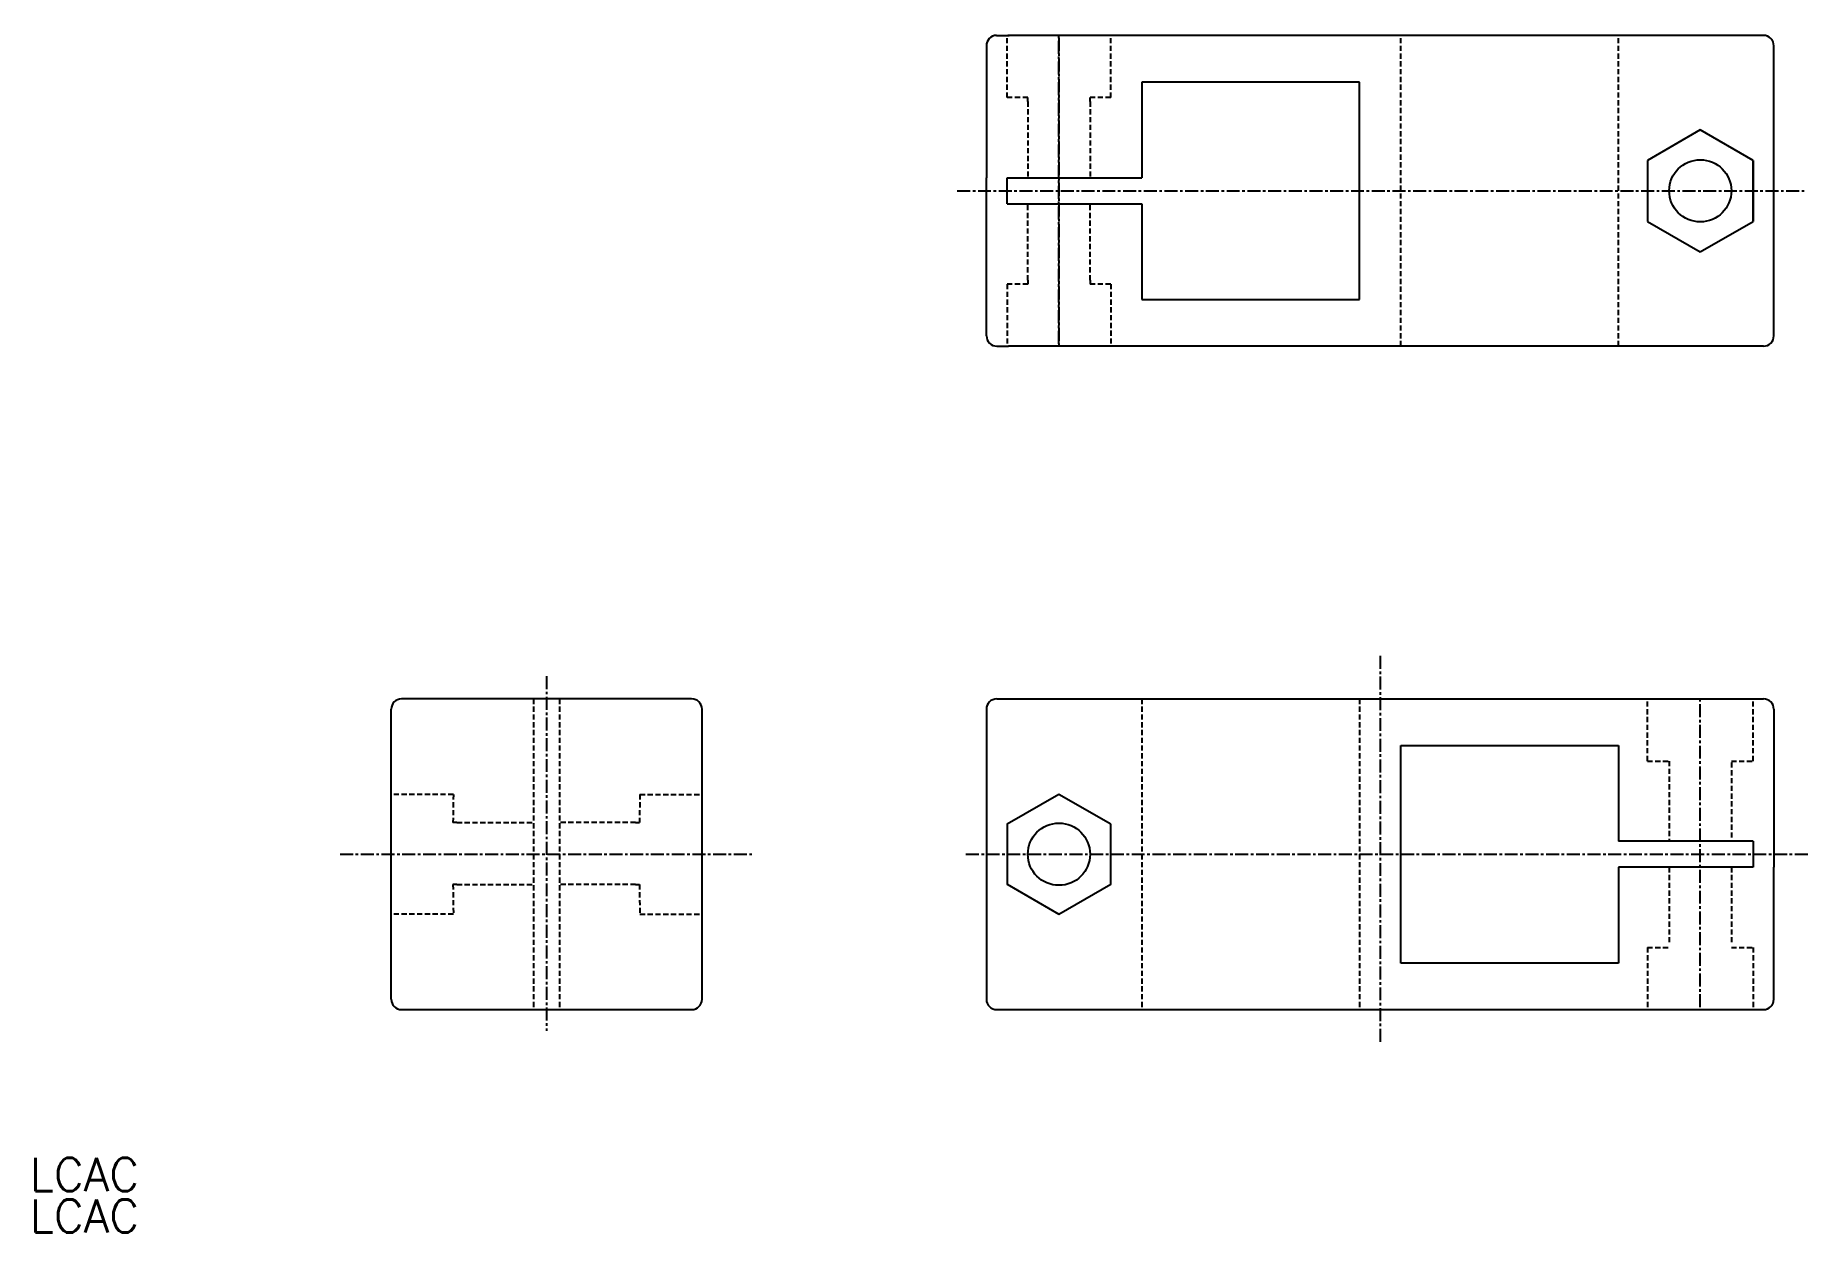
# Model space of a CAD drawing. Extents: x -49 to 122, y -37 to 79.
import ezdxf

# ---------------------------------------------------------------- set-up
doc = ezdxf.new("R2010")
doc.units = 0
doc.linetypes.add('CENTER', pattern=[2, 1.25, -0.25, 0.25, -0.25])
doc.linetypes.add('DASHED', pattern=[0.75, 0.5, -0.25])
doc.layers.get('0').update_dxf_attribs({"linetype": 'CONTINUOUS'})
doc.layers.add('CENTER', color=1, linetype='CONTINUOUS')
doc.styles.get("Standard").update_dxf_attribs({"font": 'txt.shx', "bigfont": 'extfont2.shx'})

msp = doc.modelspace()

# ---------------------------------------------------------------- linework, layer by layer
at = {"color": 7, "linetype": 'CONTINUOUS'}
for p, q in [((43.43, 79.05), (44.53, 79.05)), ((117.45, 79.05), (44.53, 79.05)), ((42.45, 78.05), (42.45, 65.3)), ((118.45, 50.05), (118.45, 78.05)), ((78.45, 74.55), (57.45, 74.55)), ((57.45, 74.55), (57.45, 65.3)), ((78.45, 53.55), (78.45, 74.55)), ((111.35, 69.94), (106.25, 66.99)), ((116.45, 66.99), (111.35, 69.94)), ((106.25, 66.99), (106.25, 61.1)), ((116.45, 61.1), (116.45, 66.99)), ((116.45, 61.1), (116.45, 66.99)), ((116.45, 66.99), (116.45, 61.1)), ((42.45, 50.05), (42.45, 65.3)), ((44.44, 62.79), (44.44, 65.29)), ((44.45, 62.8), (44.45, 65.3)), ((44.45, 65.3), (57.45, 65.3)), ((44.45, 62.8), (57.45, 62.8)), ((57.45, 62.8), (57.45, 53.55)), ((106.25, 61.1), (111.35, 58.16)), ((111.35, 58.16), (116.45, 61.1)), ((57.45, 53.55), (78.45, 53.55)), ((43.48, 49.05), (44.58, 49.05)), ((117.45, 49.05), (44.58, 49.05)), ((42.45, 14), (42.45, -14)), ((43.45, 15), (117.45, 15)), ((118.45, 14), (118.45, -1.25)), ((82.45, -10.5), (82.45, 10.5)), ((82.45, 10.5), (103.45, 10.5)), ((103.45, 10.5), (103.45, 1.25)), ((116.45, 1.25), (103.45, 1.25)), ((116.45, 1.25), (116.45, -1.25)), ((116.45, -1.25), (103.45, -1.25)), ((103.45, -1.25), (103.45, -10.5)), ((118.45, -14), (118.45, -1.25)), ((103.45, -10.5), (82.45, -10.5)), ((43.45, -15), (116.25, -15))]:
    msp.add_line(p, q, dxfattribs=at)
at = {"color": 7}
for p, q in [((43.45, 79.05), (44.65, 79.05)), ((43.45, 49.05), (44.55, 49.05)), ((-15, -14), (-15, 14)), ((14, 15), (-14, 15)), ((15, -14), (15, 14)), ((43.45, 15), (116.25, 15)), ((-14, -15), (14, -15)), ((43.45, -15), (117.45, -15))]:
    msp.add_line(p, q, dxfattribs=at)
at = {"color": 3, "linetype": 'DASHED'}
for p, q in [((44.45, 73.05), (44.45, 79.05)), ((54.45, 73.05), (54.45, 79.05)), ((82.45, 49.05), (82.45, 79.05)), ((103.45, 49.05), (103.45, 79.05)), ((46.45, 73.05), (44.45, 73.05)), ((46.45, 72.67), (46.45, 73.05)), ((46.45, 72.67), (46.45, 65.3)), ((52.45, 72.67), (52.45, 73.05)), ((54.45, 73.05), (52.45, 73.05)), ((52.45, 72.67), (52.45, 65.3)), ((46.45, 55.42), (46.45, 62.8)), ((52.45, 55.42), (52.45, 62.8)), ((44.45, 55.05), (44.45, 49.05)), ((46.45, 55.05), (44.45, 55.05)), ((52.45, 55.42), (52.45, 55.05)), ((54.45, 55.05), (52.45, 55.05)), ((54.45, 55.05), (54.45, 49.05)), ((-1.25, 15), (-1.25, -15)), ((1.25, 15), (1.25, -15)), ((57.45, 15), (57.45, -15)), ((78.45, 15), (78.45, -15)), ((106.25, 9), (106.25, 15)), ((116.45, 9), (116.45, 15)), ((106.25, 9), (108.35, 9)), ((108.35, 9), (108.35, 1.25)), ((114.35, 9), (116.45, 9)), ((114.35, 8.86), (114.35, 1.25)), ((-9, 5.77), (-15, 5.77)), ((-9, 5.77), (-9.04, 3.08)), ((9, 5.77), (8.96, 3.08)), ((9, 5.77), (15, 5.77)), ((-8.66, 3.08), (-9.04, 3.08)), ((-8.66, 3.08), (-1.29, 3.08)), ((8.59, 3.08), (1.21, 3.08)), ((8.59, 3.08), (8.96, 3.08)), ((108.35, -1.25), (108.35, -8.63)), ((114.35, -1.25), (114.35, -8.63)), ((-8.66, -2.92), (-9.04, -2.92)), ((-9.04, -2.92), (-9, -5.77)), ((-8.66, -2.92), (-1.29, -2.92)), ((8.59, -2.92), (1.21, -2.92)), ((8.96, -2.92), (9, -5.77)), ((-9, -5.77), (-15, -5.77)), ((9, -5.77), (15, -5.77)), ((106.25, -9), (106.25, -15)), ((106.25, -9), (108.35, -9)), ((114.35, -9), (116.45, -9)), ((116.45, -9), (116.45, -15))]:
    msp.add_line(p, q, dxfattribs=at)
at = {"color": 3, "linetype": 'CONTINUOUS'}
for p, q in [((46.45, 55.42), (46.45, 55.05)), ((8.59, -2.92), (8.96, -2.92))]:
    msp.add_line(p, q, dxfattribs=at)
at = {"color": 7, "linetype": 'CONTINUOUS'}
msp.add_lwpolyline([(54.45, 2.89), (49.45, 5.77), (44.45, 2.89), (44.45, -2.89), (49.45, -5.77), (54.45, -2.89)], close=True, dxfattribs=at)
for centre in [(111.35, 64.05), (49.45, 0)]:
    msp.add_circle(centre, 3, dxfattribs=at)
for centre, radius, start, end in [((43.43, 78.07), 0.979, 90.2166, 181.2338), ((117.45, 78.05), 1, 0, 90), ((43.47, 50.07), 1.02, 181.2115, 270.2032), ((117.45, 50.05), 1, 270, 0), ((43.45, 14), 1, 90, 180), ((117.45, 14), 1, 0, 90), ((43.45, -14), 1, 180, 270), ((117.45, -14), 1, 270, 0)]:
    msp.add_arc(centre, radius, start, end, dxfattribs=at)
at = {"color": 7}
for centre, start, end in [((-14, 14), 90, 180), ((14, 14), 0, 90), ((-14, -14), 180, 270), ((14, -14), 270, 0)]:
    msp.add_arc(centre, 1, start, end, dxfattribs=at)
at = {"layer": 'CENTER', "color": 1, "linetype": 'CENTER'}
for p, q in [((49.45, 49.28), (49.45, 79.05)), ((49.45, 78.82), (49.45, 49.05)), ((39.64, 64.05), (121.49, 64.05)), ((80.45, 19.15), (80.45, -18.21)), ((0, 17.19), (0, -17.04)), ((111.35, -14.77), (111.35, 15)), ((-19.93, 0), (19.93, 0)), ((40.47, 0), (121.8, 0))]:
    msp.add_line(p, q, dxfattribs=at)

# ---------------------------------------------------------------- texts
at = {"color": 7, "linetype": 'CONTINUOUS'}
for p in [(-49.88, -32.52), (-49.88, -36.52)]:
    msp.add_text('LCAC', height=3.2, dxfattribs=at).set_placement(p)

doc.saveas('drawing.dxf')
